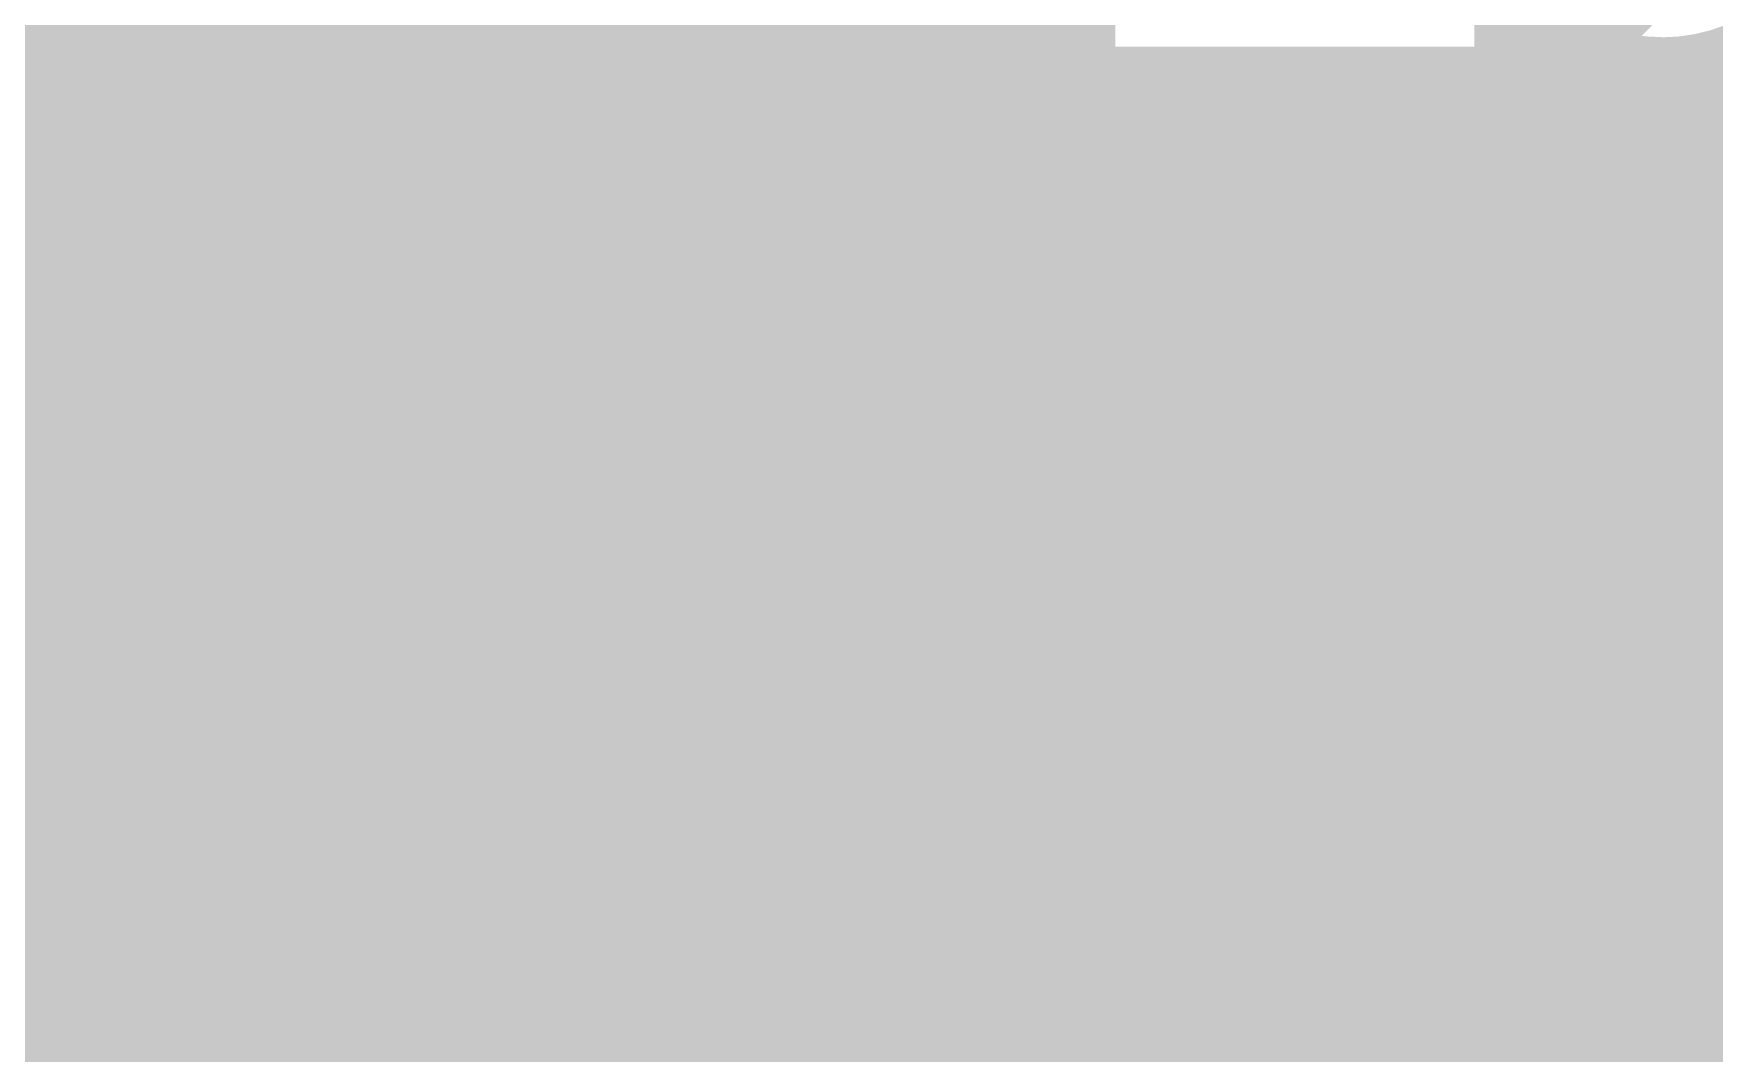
# Model space of a CAD drawing. Extents: x -72 to 72, y -47 to 50.
# Drawn here: x 55.99 to 65.15, y 6.87 to 12.43 of the extents above; entities that cross this region are included whole.
import ezdxf

# ---------------------------------------------------------------- set-up
doc = ezdxf.new("R2010")
doc.units = 0
doc.header["$MEASUREMENT"] = 0
doc.layers.get('0').update_dxf_attribs({"linetype": 'CONTINUOUS'})
for name, color, linetype in [('22-303-0_BOT', 7, 'CONTINUOUS'), ('22-303-0_DRD', 7, 'CONTINUOUS'), ('22-303-0_GND', 6, 'CONTINUOUS'), ('22-303-0_IN1', 4, 'CONTINUOUS'), ('22-303-0_IN2', 3, 'CONTINUOUS'), ('22-303-0_PWR', 5, 'CONTINUOUS'), ('22-303-0_SMB', 10, 'CONTINUOUS'), ('22-303-0_SMT', 14, 'CONTINUOUS'), ('22-303-0_SPB', 9, 'CONTINUOUS'), ('22-303-0_SPT', 12, 'CONTINUOUS'), ('22-303-0_SSB', 11, 'CONTINUOUS'), ('22-303-0_SST', 13, 'CONTINUOUS'), ('22-303-0_TOP', 8, 'CONTINUOUS'), ('THRUHOLE_TAP', 7, 'CONTINUOUS')]:
    doc.layers.add(name, color=color, linetype=linetype)

# ---------------------------------------------------------------- blocks, each defined once
blk = doc.blocks.new('RECTANGLE_9')
blk.add_solid([(0.508, 0.9017), (0.508, -0.9017), (-0.508, 0.9017), (-0.508, -0.9017)])
blk = doc.blocks.new('ROUND_29')
at = {"const_width": 2.99974}
blk.add_lwpolyline([(-1.49987, 0, 1), (1.49987, 0, 1)], format="xyb", close=True, dxfattribs=at)
blk = doc.blocks.new('ROUND_44')
at = {"const_width": 0.29972}
blk.add_lwpolyline([(-0.14986, 0, 1), (0.14986, 0, 1)], format="xyb", close=True, dxfattribs=at)
blk = doc.blocks.new('ROUND_48')
at = {"const_width": 0.29972}
blk.add_lwpolyline([(-0.14986, 0, 1), (0.14986, 0, 1)], format="xyb", close=True, dxfattribs=at)
blk = doc.blocks.new('ROUND_77')
at = {"const_width": 3.24993}
blk.add_lwpolyline([(-1.624964, 0, 1), (1.624964, 0, 1)], format="xyb", close=True, dxfattribs=at)
blk = doc.blocks.new('ROUND_81')
at = {"const_width": 0.0635}
blk.add_lwpolyline([(-0.03175, 0, 1), (0.03175, 0, 1)], format="xyb", close=True, dxfattribs=at)
blk = doc.blocks.new('ROUND_53')
at = {"const_width": 0.29972}
blk.add_lwpolyline([(-0.14986, 0, 1), (0.14986, 0, 1)], format="xyb", close=True, dxfattribs=at)
blk = doc.blocks.new('ROUND_82')
at = {"const_width": 0.50038}
blk.add_lwpolyline([(-0.25019, 0, 1), (0.25019, 0, 1)], format="xyb", close=True, dxfattribs=at)
blk = doc.blocks.new('RECTANGLE_7')
blk.add_solid([(0.8001, 1.6002), (0.8001, -1.6002), (-0.8001, 1.6002), (-0.8001, -1.6002)])
blk = doc.blocks.new('ROUND_95')
at = {"const_width": 0.10033}
blk.add_lwpolyline([(-0.050164, 0, 1), (0.050164, 0, 1)], format="xyb", close=True, dxfattribs=at)
blk = doc.blocks.new('ROUND_102')
at = {"const_width": 1.6002}
blk.add_lwpolyline([(-0.8001, 0, 1), (0.8001, 0, 1)], format="xyb", close=True, dxfattribs=at)

msp = doc.modelspace()

# ---------------------------------------------------------------- linework, layer by layer
at = {"layer": '22-303-0_BOT'}
for points, const_width in [([(55.9054, 16.891), (55.9054, 2.4765)], 0.254), ([(56.134, 16.891), (56.134, 2.4765)], 0.254), ([(56.3626, 16.891), (56.3626, -4.953)], 0.254), ([(56.5912, 16.891), (56.5912, -4.953)], 0.254), ([(56.8198, 16.891), (56.8198, -4.953)], 0.254), ([(57.0484, 16.891), (57.0484, -4.953)], 0.254), ([(57.277, 16.891), (57.277, -4.953)], 0.254), ([(61.1632, 16.891), (61.1632, 6.15696)], 0.254), ([(61.3918, 16.891), (61.3918, 6.00964)], 0.254), ([(61.6204, 16.891), (61.6204, -4.953)], 0.254), ([(60.9346, 14.74978), (60.9346, 6.19252)], 0.254), ([(59.7916, 14.62278), (59.7916, 6.12394)], 0.254), ([(60.0202, 14.68882), (60.0202, 6.18998)], 0.254), ([(57.3786, 14.5415), (57.3786, 12.1285)], 0.254), ([(60.2488, 14.54404), (60.2488, 6.16458)], 0.254), ([(60.706, 14.56436), (60.706, 6.13664)], 0.254), ([(59.0042, 14.46276), (59.0042, 12.1285)], 0.254), ([(59.563, 14.43736), (59.563, 6.0579)], 0.254), ([(60.4774, 14.50848), (60.4774, 6.03504)], 0.254), ([(63.9699, 14.4399), (61.7601, 14.4399), (61.7601, 12.2301)], 0.254), ([(59.1058, 14.41704), (59.1058, 6.18744)], 0.254), ([(59.3344, 14.38148), (59.3344, 6.1722)], 0.254), ([(58.1914, 12.1285), (58.1914, 13.335)], 0.254), ([(63.9699, 12.77874), (63.9699, 12.2301)], 0.254), ([(64.135, 12.573), (64.135, 9.72566)], 0.254), ([(57.3786, 12.4206), (55.6514, 12.4206)], 0.254), ([(61.7601, 12.4206), (59.0042, 12.4206)], 0.254), ([(64.34074, 12.4206), (63.9699, 12.4206)], 0.254), ([(64.3636, 12.4079), (64.3636, 9.87044)], 0.254), ([(65.278, 12.36472), (65.278, 10.2235)], 0.254), ([(64.5922, 12.31646), (64.5922, 9.98728)], 0.254), ([(64.8208, 12.2809), (64.8208, 10.08634)], 0.254), ([(65.0494, 12.29614), (65.0494, 10.16254)], 0.254), ([(57.3786, 12.192), (55.6514, 12.192)], 0.254), ([(70.612, 12.192), (59.0042, 12.192)], 0.254), ([(63.9699, 12.2301), (61.7601, 12.2301)], 0.254), ([(61.849, 12.2301), (61.849, 0.4699)], 0.254), ([(62.0776, 12.2301), (62.0776, 0.4699)], 0.254), ([(62.3062, 12.2301), (62.3062, 0.4699)], 0.254), ([(62.5348, 12.2301), (62.5348, 0.4699)], 0.254), ([(62.7634, 12.2301), (62.7634, 7.66572)], 0.254), ([(62.992, 12.2301), (62.992, 8.36676)], 0.254), ([(63.2206, 12.2301), (63.2206, 8.78586)], 0.254), ([(63.4492, 12.2301), (63.4492, 9.09828)], 0.254), ([(63.6778, 12.2301), (63.6778, 9.34974)], 0.254), ([(63.9064, 12.2301), (63.9064, 9.55548)], 0.254), ([(59.0042, 12.1285), (57.3786, 12.1285)], 0.254), ([(57.5056, 12.1285), (57.5056, 11.3665)], 0.254), ([(57.7342, 12.1285), (57.7342, 11.3665)], 0.254), ([(57.9628, 12.1285), (57.9628, 11.3665)], 0.254), ([(58.1914, 12.1285), (58.1914, 11.3665)], 0.254), ([(58.42, 12.1285), (58.42, 11.3665)], 0.254), ([(58.6486, 12.1285), (58.6486, 11.3665)], 0.254), ([(58.8772, 12.1285), (58.8772, 11.3665)], 0.254), ([(70.612, 11.9634), (44.13504, 11.9634)], 0.254), ([(70.612, 11.7348), (44.26458, 11.7348)], 0.254), ([(70.612, 11.5062), (53.49494, 11.5062)], 0.254), ([(59.0042, 11.3665), (57.3786, 11.3665), (57.3786, 8.9535)], 0.254), ([(58.1914, 11.3665), (58.1914, 10.16)], 0.254), ([(59.0042, 11.3665), (59.0042, 8.9535)], 0.254), ([(57.3786, 11.2776), (55.6514, 11.2776)], 0.254), ([(70.612, 11.2776), (59.0042, 11.2776)], 0.254), ([(57.3786, 11.049), (55.6514, 11.049)], 0.254), ([(70.612, 11.049), (59.0042, 11.049)], 0.254), ([(57.3786, 10.8204), (55.6514, 10.8204)], 0.254), ([(70.612, 10.8204), (59.0042, 10.8204)], 0.254), ([(57.3786, 10.5918), (55.6514, 10.5918)], 0.254), ([(70.612, 10.5918), (59.0042, 10.5918)], 0.254), ([(57.3786, 10.3632), (55.6514, 10.3632)], 0.254), ([(58.1914, 10.16), (59.436, 10.16)], 0.635), ([(58.1914, 10.16), (59.436, 10.16)], 0.635), ([(58.1914, 10.16), (59.436, 10.16)], 0.635), ([(70.612, 10.3632), (59.0042, 10.3632)], 0.254), ([(57.3786, 10.1346), (55.6514, 10.1346)], 0.254), ([(57.3786, 10.16), (58.1914, 10.16)], 0.254), ([(58.1914, 8.9535), (58.1914, 10.16)], 0.254), ([(59.0042, 10.16), (58.1914, 10.16)], 0.254), ([(64.95542, 10.1346), (59.0042, 10.1346)], 0.254), ([(57.3786, 9.906), (55.6514, 9.906)], 0.254), ([(64.4271, 9.906), (59.0042, 9.906)], 0.254), ([(57.3786, 9.6774), (55.6514, 9.6774)], 0.254), ([(64.06388, 9.6774), (59.0042, 9.6774)], 0.254), ([(57.3786, 9.4488), (55.6514, 9.4488)], 0.254), ([(63.78194, 9.4488), (59.0042, 9.4488)], 0.254), ([(57.3786, 9.2202), (55.6514, 9.2202)], 0.254), ([(63.55334, 9.2202), (59.0042, 9.2202)], 0.254), ([(57.3786, 8.9916), (55.6514, 8.9916)], 0.254), ([(59.0042, 8.9535), (57.3786, 8.9535)], 0.254), ([(57.5056, 8.9535), (57.5056, -4.953)], 0.254), ([(57.7342, 8.9535), (57.7342, 5.81914)], 0.254), ([(57.9628, 8.9535), (57.9628, 6.09346)], 0.254), ([(58.1914, 8.9535), (58.1914, 6.18236)], 0.254), ([(58.42, 8.9535), (58.42, 6.17982)], 0.254), ([(58.6486, 8.9535), (58.6486, 6.07568)], 0.254), ([(58.8772, 8.9535), (58.8772, 6.1087)], 0.254), ([(63.36284, 8.9916), (59.0042, 8.9916)], 0.254), ([(63.20536, 8.763), (43.47464, 8.763)], 0.254), ([(63.07328, 8.5344), (44.41952, 8.5344)], 0.254), ([(62.96406, 8.3058), (44.41952, 8.3058)], 0.254), ([(62.87516, 8.0772), (44.41952, 8.0772)], 0.254), ([(62.80658, 7.8486), (44.41952, 7.8486)], 0.254), ([(62.75324, 7.62), (54.8259, 7.62)], 0.254), ([(62.71768, 7.3914), (54.9402, 7.3914)], 0.254), ([(62.6999, 7.1628), (54.95544, 7.1628)], 0.254), ([(62.69482, 6.9342), (54.8767, 6.9342)], 0.254)]:
    msp.add_lwpolyline(points, dxfattribs=dict(at, const_width=const_width))
at = {"layer": '22-303-0_BOT', "const_width": 0.254}
for points in [[(64.86398, 12.2809, 0.3224026), (65.86474, 12.99972)], [(63.9699, 12.77874, 0.2591382), (64.86398, 12.282)], [(65.99936, 10.30478, 0.4142136), (62.69482, 7.00024)], [(62.69482, 7.00024, 0.4142136), (65.99936, 3.6957)]]:
    msp.add_lwpolyline(points, format="xyb", dxfattribs=at)
at = {"layer": '22-303-0_DRD', "const_width": 0.254}
for points in [[(60.071, 10.795), (58.801, 9.525)], [(60.071, 9.525), (58.801, 10.795)], [(60.071, 10.795), (58.801, 9.525)], [(60.071, 9.525), (58.801, 10.795)], [(60.071, 10.795), (58.801, 9.525)], [(60.071, 9.525), (58.801, 10.795)], [(60.071, 8.128), (58.801, 9.398), (57.531, 8.128)], [(58.801, 8.128), (57.531, 9.398)], [(60.071, 9.398), (58.801, 8.128)]]:
    msp.add_lwpolyline(points, dxfattribs=at)
at = {"layer": '22-303-0_IN1'}
for points, const_width in [([(56.9214, 17.526), (56.9214, 2.413)], 0.254), ([(57.15, 17.526), (57.15, 2.413)], 0.254), ([(57.3786, 17.526), (57.3786, 2.413)], 0.254), ([(57.6072, 17.526), (57.6072, 8.99414)], 0.254), ([(57.8358, 17.526), (57.8358, 9.26846)], 0.254), ([(58.0644, 17.526), (58.0644, 9.35736)], 0.254), ([(58.293, 17.526), (58.293, 9.35482)], 0.254), ([(58.5216, 17.526), (58.5216, 9.25068)], 0.254), ([(58.7502, 17.526), (58.7502, 8.91794)], 0.254), ([(60.1218, 17.526), (60.1218, 2.413)], 0.254), ([(60.3504, 17.526), (60.3504, 2.413)], 0.254), ([(60.579, 17.526), (60.579, 2.413)], 0.254), ([(60.8076, 17.526), (60.8076, 2.413)], 0.254), ([(61.0362, 17.526), (61.0362, 2.413)], 0.254), ([(61.2648, 17.526), (61.2648, 2.413)], 0.254), ([(61.4934, 17.526), (61.4934, 2.413)], 0.254), ([(61.595, 17.526), (61.595, 2.413)], 0.254), ([(60.96, 5.588), (60.96, 14.986), (60.79236, 15.15364), (60.49264, 15.15364), (60.452, 15.113)], 1.27), ([(56.769, 14.732), (56.769, 2.413)], 0.254), ([(58.9788, 12.93876), (58.9788, 10.55624)], 0.254), ([(59.8932, 12.93876), (59.8932, 10.55624)], 0.254), ([(59.2074, 12.7762), (59.2074, 10.7188)], 0.254), ([(59.436, 12.73048), (59.436, 10.76452)], 0.254), ([(59.6646, 12.7762), (59.6646, 10.7188)], 0.254), ([(61.595, 12.4714), (56.769, 12.4714)], 0.254), ([(61.595, 12.2428), (56.769, 12.2428)], 0.254), ([(61.595, 12.0142), (56.769, 12.0142)], 0.254), ([(61.595, 11.7856), (56.769, 11.7856)], 0.254), ([(61.595, 11.557), (56.769, 11.557)], 0.254), ([(61.595, 11.3284), (56.769, 11.3284)], 0.254), ([(61.595, 11.0998), (56.769, 11.0998)], 0.254), ([(61.595, 10.8712), (56.769, 10.8712)], 0.254), ([(59.07278, 10.6426), (56.769, 10.6426)], 0.254), ([(61.595, 10.6426), (59.79922, 10.6426)], 0.254), ([(58.88736, 10.414), (56.769, 10.414)], 0.254), ([(61.595, 10.414), (59.98464, 10.414)], 0.254), ([(58.83148, 10.1854), (56.769, 10.1854)], 0.254), ([(61.595, 10.1854), (60.04052, 10.1854)], 0.254), ([(58.86704, 9.9568), (56.769, 9.9568)], 0.254), ([(61.595, 9.9568), (60.00496, 9.9568)], 0.254), ([(58.9788, 9.76376), (58.9788, 9.15924)], 0.254), ([(59.8932, 9.76376), (59.8932, 9.15924)], 0.254), ([(59.01182, 9.7282), (56.769, 9.7282)], 0.254), ([(61.595, 9.7282), (59.85764, 9.7282)], 0.254), ([(59.2074, 9.6012), (59.2074, 9.3218)], 0.254), ([(59.6646, 9.6012), (59.6646, 9.3218)], 0.254), ([(61.595, 9.4996), (56.769, 9.4996)], 0.254), ([(59.436, 9.55548), (59.436, 9.36752)], 0.254), ([(57.83834, 9.271), (56.769, 9.271)], 0.254), ([(59.10834, 9.271), (58.49366, 9.271)], 0.254), ([(61.595, 9.271), (59.76366, 9.271)], 0.254), ([(57.63006, 9.0424), (56.769, 9.0424)], 0.254), ([(58.90006, 9.0424), (58.70194, 9.0424)], 0.254), ([(61.595, 9.0424), (59.97194, 9.0424)], 0.254), ([(57.56402, 8.8138), (56.769, 8.8138)], 0.254), ([(58.83402, 8.8138), (58.76798, 8.8138)], 0.254), ([(61.595, 8.8138), (60.03798, 8.8138)], 0.254), ([(57.58688, 8.5852), (56.769, 8.5852)], 0.254), ([(58.85688, 8.5852), (58.74258, 8.5852)], 0.254), ([(58.7502, 8.60806), (58.7502, 2.413)], 0.254), ([(61.595, 8.5852), (60.01258, 8.5852)], 0.254), ([(57.6072, 8.53186), (57.6072, 2.413)], 0.254), ([(57.71896, 8.3566), (56.769, 8.3566)], 0.254), ([(58.98896, 8.3566), (58.61304, 8.3566)], 0.254), ([(58.9788, 8.36676), (58.9788, 2.413)], 0.254), ([(61.595, 8.3566), (59.88304, 8.3566)], 0.254), ([(59.8932, 8.36676), (59.8932, 2.413)], 0.254), ([(57.8358, 8.255), (57.8358, 2.413)], 0.254), ([(58.5216, 8.27278), (58.5216, 2.413)], 0.254), ([(61.595, 8.128), (56.769, 8.128)], 0.254), ([(58.0644, 8.1661), (58.0644, 2.413)], 0.254), ([(58.293, 8.17118), (58.293, 2.413)], 0.254), ([(59.2074, 8.2042), (59.2074, 2.413)], 0.254), ([(59.436, 8.15848), (59.436, 2.413)], 0.254), ([(59.6646, 8.2042), (59.6646, 2.413)], 0.254), ([(61.595, 7.8994), (56.769, 7.8994)], 0.254), ([(61.595, 7.6708), (56.769, 7.6708)], 0.254), ([(61.595, 7.4422), (56.769, 7.4422)], 0.254), ([(61.595, 7.2136), (56.769, 7.2136)], 0.254), ([(61.595, 6.985), (56.769, 6.985)], 0.254), ([(61.595, 6.7564), (56.769, 6.7564)], 0.254)]:
    msp.add_lwpolyline(points, dxfattribs=dict(at, const_width=const_width))
at = {"layer": '22-303-0_IN1', "const_width": 0.254}
for points in [[(59.436, 10.76452, 0.4142136), (58.83148, 10.16)], [(60.04052, 10.16, 0.4142136), (59.436, 10.76452)], [(58.83148, 10.16, 0.4142136), (59.436, 9.55548)], [(59.436, 9.55548, 0.4142136), (60.04052, 10.16)], [(58.166, 9.36752, 0.4142136), (57.56148, 8.763)], [(58.77052, 8.763, 0.4142136), (58.166, 9.36752)], [(59.436, 9.36752, 0.4142136), (58.83148, 8.763)], [(60.04052, 8.763, 0.4142136), (59.436, 9.36752)], [(57.56148, 8.763, 0.4142136), (58.166, 8.15848)], [(58.166, 8.15848, 0.4142136), (58.77052, 8.763)], [(58.83148, 8.763, 0.4142136), (59.436, 8.15848)], [(59.436, 8.15848, 0.4142136), (60.04052, 8.763)]]:
    msp.add_lwpolyline(points, format="xyb", dxfattribs=at)
at = {"layer": '22-303-0_IN2'}
for points, const_width in [([(55.9054, 16.891), (55.9054, 7.7343)], 0.254), ([(56.134, 16.891), (56.134, 7.7343)], 0.254), ([(56.3626, 16.891), (56.3626, 7.7343)], 0.254), ([(56.5912, 16.891), (56.5912, 7.7343)], 0.254), ([(56.8198, 16.891), (56.8198, 7.7343)], 0.254), ([(57.0484, 16.891), (57.0484, 7.7343)], 0.254), ([(57.277, 16.891), (57.277, 7.7343)], 0.254), ([(57.5056, 16.891), (57.5056, 7.7343)], 0.254), ([(61.1632, 16.891), (61.1632, 8.65124)], 0.254), ([(61.3918, 16.891), (61.3918, 8.87984)], 0.254), ([(61.6204, 16.891), (61.6204, 9.10844)], 0.254), ([(60.9346, 14.74978), (60.9346, 8.42264)], 0.254), ([(58.6486, 14.62278), (58.6486, 7.7343)], 0.254), ([(59.7916, 14.62278), (59.7916, 7.7343)], 0.254), ([(60.0202, 14.68882), (60.0202, 7.7343)], 0.254), ([(57.7342, 14.56182), (57.7342, 7.7343)], 0.254), ([(58.8772, 14.56182), (58.8772, 7.7343)], 0.254), ([(60.2488, 14.54404), (60.2488, 7.73684)], 0.254), ([(60.706, 14.56436), (60.706, 8.19404)], 0.254), ([(58.42, 14.43736), (58.42, 7.7343)], 0.254), ([(59.563, 14.43736), (59.563, 7.7343)], 0.254), ([(60.4774, 14.50848), (60.4774, 7.96544)], 0.254), ([(63.9699, 14.4399), (61.7601, 14.4399), (61.7601, 12.2301)], 0.254), ([(57.9628, 14.41704), (57.9628, 7.7343)], 0.254), ([(58.1914, 14.38148), (58.1914, 7.7343)], 0.254), ([(59.1058, 14.41704), (59.1058, 7.7343)], 0.254), ([(59.3344, 14.38148), (59.3344, 7.7343)], 0.254), ([(68.86448, 13.335), (68.86448, 13.23848), (67.056, 11.43), (64.643, 11.43), (60.452, 7.239), (54.356, 7.239)], 0.381), ([(63.9699, 12.77874), (63.9699, 12.2301)], 0.254), ([(64.135, 12.573), (64.135, 11.62304)], 0.254), ([(61.7601, 12.4206), (45.7454, 12.4206)], 0.254), ([(64.34074, 12.4206), (63.9699, 12.4206)], 0.254), ([(64.3636, 12.4079), (64.3636, 11.83894)], 0.254), ([(65.278, 12.36472), (65.278, 11.9253)], 0.254), ([(64.5922, 12.31646), (64.5922, 11.92276)], 0.254), ([(64.8208, 12.2809), (64.8208, 11.9253)], 0.254), ([(65.0494, 12.29614), (65.0494, 11.9253)], 0.254), ([(67.11696, 12.192), (45.7454, 12.192)], 0.254), ([(63.9699, 12.2301), (61.7601, 12.2301)], 0.254), ([(61.849, 12.2301), (61.849, 9.33704)], 0.254), ([(62.0776, 12.2301), (62.0776, 9.56564)], 0.254), ([(62.3062, 12.2301), (62.3062, 9.79424)], 0.254), ([(62.5348, 12.2301), (62.5348, 10.02284)], 0.254), ([(62.7634, 12.2301), (62.7634, 10.25144)], 0.254), ([(62.992, 12.2301), (62.992, 10.48004)], 0.254), ([(63.2206, 12.2301), (63.2206, 10.70864)], 0.254), ([(63.4492, 12.2301), (63.4492, 10.93724)], 0.254), ([(63.6778, 12.2301), (63.6778, 11.16584)], 0.254), ([(63.9064, 12.2301), (63.9064, 11.39444)], 0.254), ([(66.88836, 11.9634), (45.7454, 11.9634)], 0.254), ([(66.85026, 11.9253), (64.643, 11.9253)], 0.254), ([(64.29248, 11.78052), (60.24626, 7.7343)], 0.254), ([(64.24676, 11.7348), (45.7454, 11.7348)], 0.254), ([(64.01816, 11.5062), (53.49494, 11.5062)], 0.254), ([(63.78956, 11.2776), (53.82768, 11.2776)], 0.254), ([(63.56096, 11.049), (53.93182, 11.049)], 0.254), ([(64.84874, 10.9347), (60.80506, 6.89356)], 0.254), ([(64.8208, 10.90676), (64.8208, 10.08634)], 0.254), ([(67.056, 10.9347), (64.84874, 10.9347)], 0.254), ([(65.0494, 10.9347), (65.0494, 10.16254)], 0.254), ([(65.278, 10.9347), (65.278, 10.2235)], 0.254), ([(63.33236, 10.8204), (53.93436, 10.8204)], 0.254), ([(70.612, 10.8204), (64.73444, 10.8204)], 0.254), ([(64.5922, 10.67816), (64.5922, 9.98728)], 0.254), ([(63.10376, 10.5918), (53.84546, 10.5918)], 0.254), ([(70.612, 10.5918), (64.50584, 10.5918)], 0.254), ([(64.3636, 10.44956), (64.3636, 9.87044)], 0.254), ([(62.87516, 10.3632), (53.57114, 10.3632)], 0.254), ([(70.612, 10.3632), (64.27724, 10.3632)], 0.254), ([(64.135, 10.22096), (64.135, 9.72566)], 0.254), ([(62.64656, 10.1346), (45.7454, 10.1346)], 0.254), ([(64.95542, 10.1346), (64.04864, 10.1346)], 0.254), ([(63.9064, 9.99236), (63.9064, 9.55548)], 0.254), ([(62.41796, 9.906), (45.7454, 9.906)], 0.254), ([(64.4271, 9.906), (63.82004, 9.906)], 0.254), ([(63.6778, 9.76376), (63.6778, 9.34974)], 0.254), ([(62.18936, 9.6774), (45.67428, 9.6774)], 0.254), ([(64.06388, 9.6774), (63.59144, 9.6774)], 0.254), ([(63.4492, 9.53516), (63.4492, 9.09828)], 0.254), ([(61.96076, 9.4488), (45.45584, 9.4488)], 0.254), ([(63.78194, 9.4488), (63.36284, 9.4488)], 0.254), ([(63.2206, 9.30656), (63.2206, 8.78586)], 0.254), ([(61.73216, 9.2202), (45.22724, 9.2202)], 0.254), ([(63.55334, 9.2202), (63.13424, 9.2202)], 0.254), ([(62.992, 9.07796), (62.992, 8.36676)], 0.254), ([(61.50356, 8.9916), (44.99864, 8.9916)], 0.254), ([(63.36284, 8.9916), (62.90564, 8.9916)], 0.254), ([(62.7634, 8.84936), (62.7634, 7.66572)], 0.254), ([(61.27496, 8.763), (44.77004, 8.763)], 0.254), ([(63.20536, 8.763), (62.67704, 8.763)], 0.254), ([(62.5348, 8.62076), (62.5348, 0.4699)], 0.254), ([(61.04636, 8.5344), (44.54144, 8.5344)], 0.254), ([(63.07328, 8.5344), (62.44844, 8.5344)], 0.254), ([(62.3062, 8.39216), (62.3062, 0.4699)], 0.254), ([(60.81776, 8.3058), (44.31284, 8.3058)], 0.254), ([(62.96406, 8.3058), (62.21984, 8.3058)], 0.254), ([(62.0776, 8.16356), (62.0776, 0.4699)], 0.254), ([(60.58916, 8.0772), (44.08424, 8.0772)], 0.254), ([(62.87516, 8.0772), (61.99124, 8.0772)], 0.254), ([(61.849, 7.93496), (61.849, 0.4699)], 0.254), ([(60.36056, 7.8486), (43.85564, 7.8486)], 0.254), ([(62.80658, 7.8486), (61.76264, 7.8486)], 0.254), ([(60.24626, 7.7343), (54.70144, 7.7343)], 0.254), ([(61.6204, 7.70636), (61.6204, -4.953)], 0.254), ([(62.75324, 7.62), (61.53404, 7.62)], 0.254), ([(61.3918, 7.47776), (61.3918, 6.00964)], 0.254), ([(62.71768, 7.3914), (61.30544, 7.3914)], 0.254), ([(61.1632, 7.24916), (61.1632, 6.15696)], 0.254), ([(62.6999, 7.1628), (61.07684, 7.1628)], 0.254), ([(60.9346, 7.02056), (60.9346, 6.19252)], 0.254), ([(62.69482, 6.9342), (60.84824, 6.9342)], 0.254), ([(60.706, 6.81228), (60.706, 6.13664)], 0.254)]:
    msp.add_lwpolyline(points, dxfattribs=dict(at, const_width=const_width))
at = {"layer": '22-303-0_IN2', "const_width": 0.254}
for points in [[(64.86398, 12.2809, 0.3224026), (65.86474, 12.99972)], [(63.9699, 12.77874, 0.2591382), (64.86398, 12.282)], [(64.643, 11.9253, 0.1989131), (64.29277, 11.78023)], [(65.99936, 10.30478, 0.4142136), (62.69482, 7.00024)], [(62.69482, 7.00024, 0.4142136), (65.99936, 3.6957)], [(60.452, 6.7437, 0.1989116), (60.80223, 6.88877)], [(60.452, 6.7437, 0.1989116), (60.80223, 6.88877)]]:
    msp.add_lwpolyline(points, format="xyb", dxfattribs=at)
at = {"layer": '22-303-0_SSB', "const_width": 0.1524}
for points in [[(59.182, 11.938), (59.182, 14.732), (53.848, 14.732), (53.848, 11.938), (59.182, 11.938)], [(60.23356, 12.4333), (60.23356, 12.7889), (60.4012, 12.90828), (60.57138, 12.90828), (60.74156, 12.7889), (60.74156, 12.4333), (59.72556, 12.4333)], [(59.182, 8.763), (59.182, 11.557), (53.848, 11.557), (53.848, 8.763), (59.182, 8.763)], [(60.23356, 11.12266), (60.23356, 11.47826), (60.06338, 11.53668), (59.8932, 11.53668), (59.72556, 11.47826), (59.72556, 11.12266), (59.8932, 11.0617), (60.06338, 11.0617), (60.74156, 11.30046)], [(60.06338, 10.69848), (60.06338, 10.2235), (60.74156, 10.46226), (60.74156, 10.5791), (59.72556, 10.5791)], [(60.23356, 9.68248), (59.72556, 9.86028)], [(60.23356, 9.3853), (60.23356, 9.7409), (60.4012, 9.86028), (60.57138, 9.86028), (60.74156, 9.7409), (60.74156, 9.3853), (59.72556, 9.3853)]]:
    msp.add_lwpolyline(points, dxfattribs=at)
at = {"layer": '22-303-0_SST'}
for points, const_width in [([(57.61228, 15.6972), (57.61228, 15.99692), (58.51398, 15.99692), (59.81192, 14.69898), (59.81192, 9.40308), (57.64276, 9.40308), (57.64276, 9.71296)], 0.1524), ([(70.46468, 15.33398), (60.66536, 15.33398), (60.66536, 11.7348), (70.46468, 11.7348), (70.46468, 15.33398)], 0.20066), ([(60.66536, 14.33576), (61.06414, 14.33576), (61.06414, 12.13612), (70.06336, 12.13612), (70.06336, 14.33576), (70.46468, 14.33576)], 0.20066)]:
    msp.add_lwpolyline(points, dxfattribs=dict(at, const_width=const_width))
at = {"layer": '22-303-0_SST', "const_width": 0.1524}
for points in [[(53.3654, 12.7, 0.4142136), (56.515, 9.5504)], [(56.515, 9.5504, 0.4142136), (59.6646, 12.7)]]:
    msp.add_lwpolyline(points, format="xyb", dxfattribs=at)
at = {"layer": '22-303-0_TOP'}
for points, const_width in [([(59.563, 13.5382), (59.563, 12.38504)], 0.254), ([(59.7916, 13.5382), (59.7916, 12.3063)], 0.254), ([(60.0202, 13.5382), (60.0202, 12.3063)], 0.254), ([(60.2488, 13.5382), (60.2488, 12.3063)], 0.254), ([(60.4774, 13.5382), (60.4774, 12.3063)], 0.254), ([(60.706, 13.5382), (60.706, 12.3063)], 0.254), ([(60.9346, 13.5382), (60.9346, 12.3063)], 0.254), ([(61.1632, 13.5382), (61.1632, 12.3063)], 0.254), ([(61.3918, 13.5382), (61.3918, 12.3063)], 0.254), ([(61.6204, 13.5382), (61.6204, 12.3063)], 0.254), ([(61.7601, 13.57122), (61.7601, 12.3063)], 0.254), ([(51.31054, 11.73988), (54.66588, 11.73988), (55.245, 12.319), (58.039, 12.319), (59.182, 11.176), (65.024, 11.176), (66.8655, 13.0175), (66.8655, 13.335)], 0.381), ([(51.31054, 12.39012), (54.42712, 12.39012), (54.991, 12.954), (58.293, 12.954), (59.436, 11.811), (63.881, 11.811), (64.86398, 12.79398), (64.86398, 13.335)], 0.381), ([(58.64606, 13.29944), (59.64174, 12.3063)], 0.254), ([(61.7601, 12.4206), (59.52744, 12.4206)], 0.254), ([(61.7601, 12.3063), (59.64174, 12.3063)], 0.254), ([(57.83326, 11.8237), (57.6199, 11.8237)], 0.254), ([(57.6199, 11.8237), (57.6199, 8.29564)], 0.254), ([(57.7342, 11.8237), (57.7342, 7.2263)], 0.254), ([(57.83326, 11.8237), (58.83148, 10.82548)], 0.254), ([(57.92216, 11.7348), (57.6199, 11.7348)], 0.254), ([(57.9628, 11.69416), (57.9628, 7.2263)], 0.254), ([(58.15076, 11.5062), (57.6199, 11.5062)], 0.254), ([(58.1914, 11.46556), (58.1914, 7.2263)], 0.254), ([(58.37936, 11.2776), (57.6199, 11.2776)], 0.254), ([(58.42, 11.23696), (58.42, 7.2263)], 0.254), ([(58.60796, 11.049), (57.6199, 11.049)], 0.254), ([(58.6486, 11.00836), (58.6486, 7.2263)], 0.254), ([(58.83656, 10.8204), (57.6199, 10.8204)], 0.254), ([(58.8772, 10.78484), (58.8772, 7.2263)], 0.254), ([(59.1058, 10.68578), (59.1058, 7.2263)], 0.254), ([(65.024, 10.6807), (59.182, 10.6807)], 0.254), ([(59.3344, 10.6807), (59.3344, 7.2263)], 0.254), ([(59.563, 10.6807), (59.563, 7.2263)], 0.254), ([(59.7916, 10.6807), (59.7916, 7.2263)], 0.254), ([(60.0202, 10.6807), (60.0202, 7.2263)], 0.254), ([(60.2488, 10.6807), (60.2488, 7.2263)], 0.254), ([(60.4774, 10.6807), (60.4774, 7.2263)], 0.254), ([(60.706, 10.6807), (60.706, 7.2263)], 0.254), ([(60.9346, 10.6807), (60.9346, 7.2263)], 0.254), ([(61.1632, 10.6807), (61.1632, 7.2263)], 0.254), ([(61.3918, 10.6807), (61.3918, 7.2263)], 0.254), ([(61.6204, 10.6807), (61.6204, 7.2009)], 0.254), ([(61.849, 10.6807), (61.849, 7.05104)], 0.254), ([(62.0776, 10.6807), (62.0776, 6.82244)], 0.254), ([(62.3062, 10.6807), (62.3062, 6.59384)], 0.254), ([(62.5348, 10.6807), (62.5348, 6.3373)], 0.254), ([(62.7634, 10.6807), (62.7634, 7.66572)], 0.254), ([(62.992, 10.6807), (62.992, 8.36676)], 0.254), ([(63.2206, 10.6807), (63.2206, 8.78586)], 0.254), ([(63.4492, 10.6807), (63.4492, 9.09828)], 0.254), ([(63.6778, 10.6807), (63.6778, 9.34974)], 0.254), ([(63.9064, 10.6807), (63.9064, 9.55548)], 0.254), ([(64.135, 10.6807), (64.135, 9.72566)], 0.254), ([(64.3636, 10.6807), (64.3636, 9.87044)], 0.254), ([(64.5922, 10.6807), (64.5922, 9.98728)], 0.254), ([(64.8208, 10.6807), (64.8208, 10.08634)], 0.254), ([(65.0494, 10.6807), (65.0494, 10.16254)], 0.254), ([(65.278, 10.74928), (65.278, 10.2235)], 0.254), ([(70.612, 10.5918), (57.6199, 10.5918)], 0.254), ([(59.436, 10.16), (59.39536, 10.20064), (56.515, 10.20064)], 0.635), ([(70.612, 10.3632), (57.6199, 10.3632)], 0.254), ([(55.4101, 10.20064), (56.515, 10.20064)], 0.254), ([(56.515, 8.29564), (56.515, 10.20064)], 0.254), ([(57.6199, 10.20064), (56.515, 10.20064)], 0.254), ([(64.95542, 10.1346), (57.6199, 10.1346)], 0.254), ([(64.4271, 9.906), (57.6199, 9.906)], 0.254), ([(64.06388, 9.6774), (57.6199, 9.6774)], 0.254), ([(63.78194, 9.4488), (57.6199, 9.4488)], 0.254), ([(63.55334, 9.2202), (57.6199, 9.2202)], 0.254), ([(63.36284, 8.9916), (57.6199, 8.9916)], 0.254), ([(63.20536, 8.763), (57.6199, 8.763)], 0.254), ([(63.07328, 8.5344), (57.6199, 8.5344)], 0.254), ([(62.96406, 8.3058), (53.99024, 8.3058)], 0.254), ([(57.6199, 8.29564), (55.4101, 8.29564)], 0.254), ([(55.9054, 8.29564), (55.9054, 6.18744)], 0.254), ([(56.134, 8.29564), (56.134, 6.41604)], 0.254), ([(56.3626, 8.29564), (56.3626, 6.64464)], 0.254), ([(56.5912, 8.29564), (56.5912, 6.87324)], 0.254), ([(56.8198, 8.29564), (56.8198, 7.0993)], 0.254), ([(57.0484, 8.29564), (57.0484, 7.21614)], 0.254), ([(57.277, 8.29564), (57.277, 7.2263)], 0.254), ([(57.5056, 8.29564), (57.5056, 7.2263)], 0.254), ([(62.87516, 8.0772), (54.21884, 8.0772)], 0.254), ([(62.80658, 7.8486), (54.44744, 7.8486)], 0.254), ([(62.75324, 7.62), (54.8259, 7.62)], 0.254), ([(62.71768, 7.3914), (54.9402, 7.3914)], 0.254), ([(61.468, 7.2263), (57.15, 7.2263)], 0.254), ([(56.90616, 7.1628), (54.95544, 7.1628)], 0.254), ([(62.6999, 7.1628), (61.7093, 7.1628)], 0.254), ([(56.79948, 7.08152), (53.5559, 3.8354)], 0.254), ([(61.82106, 7.07644), (62.45352, 6.44652)], 0.254), ([(56.65216, 6.9342), (54.8767, 6.9342)], 0.254), ([(62.69482, 6.9342), (61.96584, 6.9342)], 0.254), ([(51.31054, 2.27584), (52.69484, 2.27584), (57.15, 6.731), (61.468, 6.731), (62.103, 6.096), (62.103, 0.127), (62.865, -0.635)], 0.381)]:
    msp.add_lwpolyline(points, dxfattribs=dict(at, const_width=const_width))
at = {"layer": '22-303-0_TOP', "const_width": 0.254}
for points in [[(58.83148, 10.82548, 0.1989124), (59.182, 10.68029)], [(65.024, 10.6807, 0.1989116), (65.37423, 10.82577)], [(65.99936, 10.30478, 0.4142136), (62.69482, 7.00024)], [(57.15, 7.2263, 0.1989131), (56.79977, 7.08123)], [(57.15, 7.2263, 0.1989131), (56.79977, 7.08123)], [(61.81852, 7.08152, 0.1989124), (61.468, 7.22671)], [(62.69482, 7.00024, 0.4142136), (65.99936, 3.6957)]]:
    msp.add_lwpolyline(points, format="xyb", dxfattribs=at)

# ---------------------------------------------------------------- block references
at = {"layer": '22-303-0_BOT'}
for name, p in [('RECTANGLE_9', (58.1914, 10.16)), ('ROUND_48', (59.436, 10.16)), ('ROUND_29', (65.99936, 7.00024)), ('ROUND_44', (58.166, 8.763)), ('ROUND_44', (59.436, 8.763))]:
    msp.add_blockref(name, p, dxfattribs=at)
at = {"layer": '22-303-0_GND'}
for name, p in [('ROUND_81', (59.436, 10.16)), ('ROUND_77', (65.99936, 7.00024)), ('ROUND_81', (58.166, 8.763)), ('ROUND_81', (59.436, 8.763))]:
    msp.add_blockref(name, p, dxfattribs=at)
at = {"layer": '22-303-0_IN1'}
for name, p in [('ROUND_53', (59.436, 10.16)), ('ROUND_29', (65.99936, 7.00024)), ('ROUND_44', (58.166, 8.763)), ('ROUND_44', (59.436, 8.763))]:
    msp.add_blockref(name, p, dxfattribs=at)
at = {"layer": '22-303-0_IN2'}
for name, p in [('ROUND_53', (59.436, 10.16)), ('ROUND_29', (65.99936, 7.00024)), ('ROUND_44', (58.166, 8.763)), ('ROUND_44', (59.436, 8.763))]:
    msp.add_blockref(name, p, dxfattribs=at)
at = {"layer": '22-303-0_PWR'}
for name, p in [('ROUND_82', (59.436, 10.16)), ('ROUND_77', (65.99936, 7.00024)), ('ROUND_82', (58.166, 8.763)), ('ROUND_82', (59.436, 8.763))]:
    msp.add_blockref(name, p, dxfattribs=at)
at = {"layer": '22-303-0_SMB'}
for name, p in [('RECTANGLE_9', (58.1914, 10.16)), ('ROUND_29', (65.99936, 7.00024))]:
    msp.add_blockref(name, p, dxfattribs=at)
at = {"layer": '22-303-0_SMT'}
for name, p in [('RECTANGLE_7', (56.515, 10.20064)), ('ROUND_29', (65.99936, 7.00024))]:
    msp.add_blockref(name, p, dxfattribs=at)
at = {"layer": '22-303-0_SPB'}
msp.add_blockref('RECTANGLE_9', (58.1914, 10.16), dxfattribs=at)
at = {"layer": '22-303-0_SPT'}
msp.add_blockref('RECTANGLE_7', (56.515, 10.20064), dxfattribs=at)
at = {"layer": '22-303-0_TOP'}
for name, p in [('RECTANGLE_7', (56.515, 10.20064)), ('ROUND_53', (59.436, 10.16)), ('ROUND_29', (65.99936, 7.00024)), ('ROUND_44', (58.166, 8.763)), ('ROUND_44', (59.436, 8.763))]:
    msp.add_blockref(name, p, dxfattribs=at)
at = {"layer": 'THRUHOLE_TAP'}
for name, p in [('ROUND_95', (59.436, 10.16)), ('ROUND_95', (58.166, 8.763)), ('ROUND_95', (59.436, 8.763)), ('ROUND_102', (65.99936, 7.00024))]:
    msp.add_blockref(name, p, dxfattribs=at)

doc.saveas('drawing.dxf')
